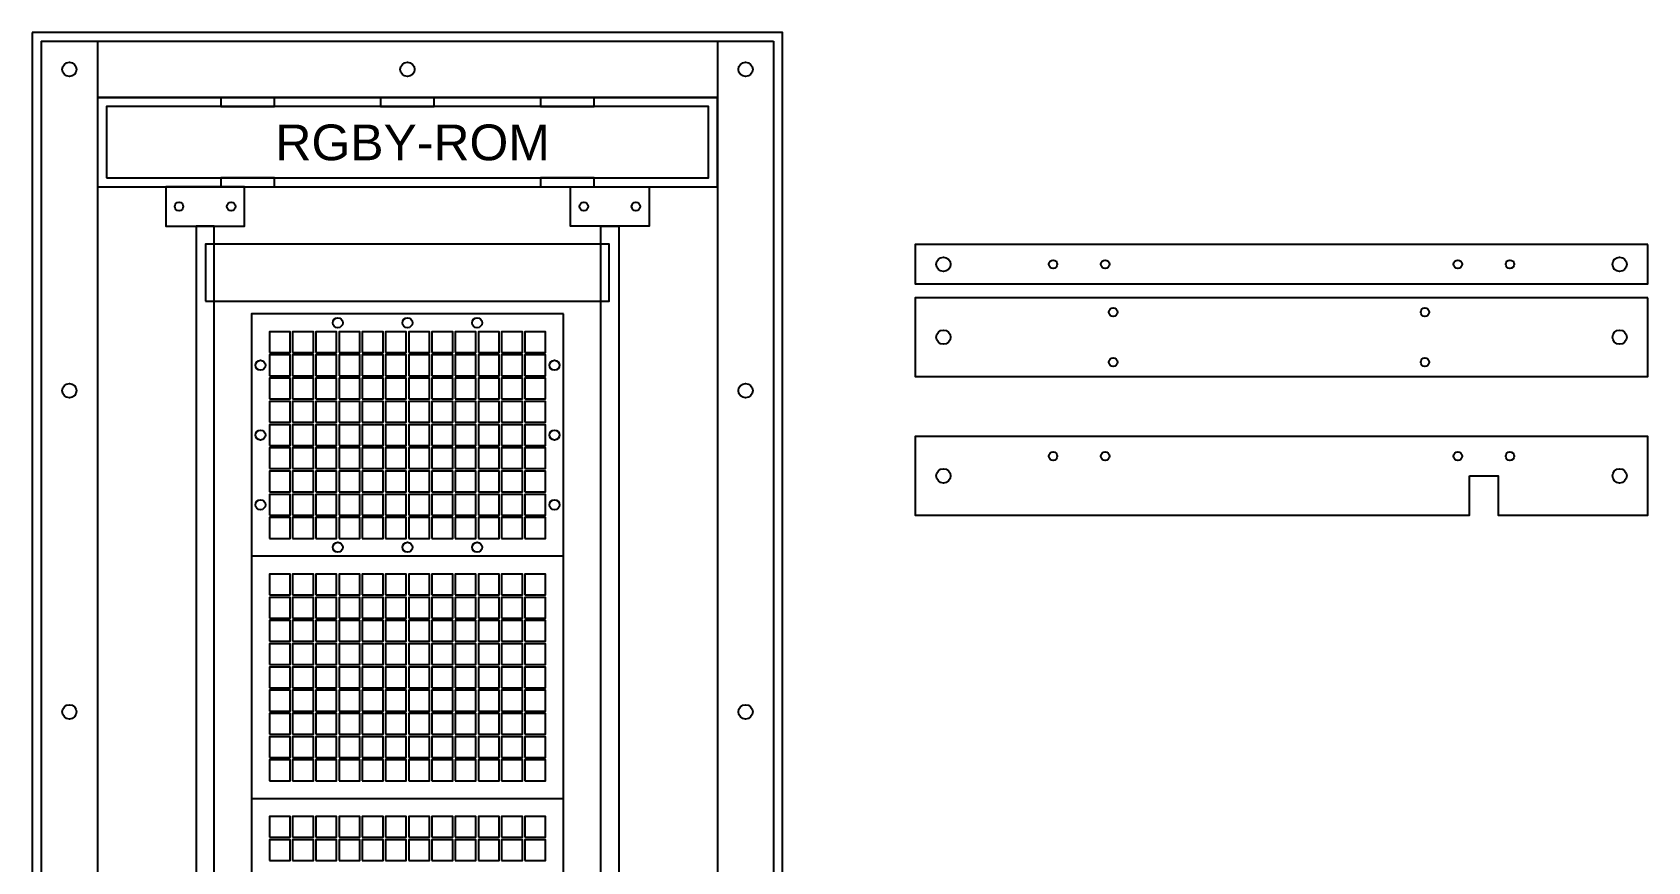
# Model space of a CAD drawing. Header units: inches. Extents: x 547 to 723, y 527 to 790.
# Drawn here: x 632.88 to 655.49, y 633.86 to 645.46 of the extents above; entities that cross this region are included whole.
import ezdxf

# ---------------------------------------------------------------- set-up
doc = ezdxf.new("R2010")
doc.units = ezdxf.units.IN
doc.header["$MEASUREMENT"] = 0
doc.styles.get("Standard").update_dxf_attribs({"font": 'arial.ttf'})

# ---------------------------------------------------------------- blocks, each defined once
blk = doc.blocks.new('Frame')
at = {"color": 7, "linetype": 'ByBlock'}
for p, q in [((4506.05, 308.231), (4506.05, 284.981)), ((4506.05, 308.231), (4516.3, 308.231)), ((4506.837, 308.231), (4506.837, 284.981)), ((4515.513, 308.231), (4515.513, 284.981)), ((4516.3, 308.231), (4516.3, 284.981)), ((4506.837, 307.444), (4515.513, 307.444)), ((4506.837, 285.768), (4515.513, 285.768)), ((4506.05, 284.981), (4516.3, 284.981))]:
    blk.add_line(p, q, dxfattribs=at)

msp = doc.modelspace()

# ---------------------------------------------------------------- linework, layer by layer
at = {"color": 1, "linetype": 'ByBlock'}
for points in [[(632.88, 645.456), (632.88, 621.956), (643.38, 621.956), (643.38, 645.456)], [(633.792, 643.294), (642.468, 643.294), (642.468, 644.544), (633.792, 644.544)], [(635.519, 644.419), (636.269, 644.419), (636.269, 644.544), (635.519, 644.544)], [(637.755, 644.419), (638.505, 644.419), (638.505, 644.544), (637.755, 644.544)], [(639.991, 644.419), (640.741, 644.419), (640.741, 644.544), (639.991, 644.544)], [(633.917, 643.419), (642.343, 643.419), (642.343, 644.419), (633.917, 644.419)], [(635.519, 643.294), (636.269, 643.294), (636.269, 643.419), (635.519, 643.419)], [(639.991, 643.294), (640.741, 643.294), (640.741, 643.419), (639.991, 643.419)], [(635.423, 642.744), (635.173, 642.744), (635.173, 627.791), (635.423, 627.791)], [(640.838, 642.744), (641.088, 642.744), (641.088, 627.791), (640.838, 627.791)], [(655.487, 642.487), (645.237, 642.487), (645.237, 641.937), (655.487, 641.937)], [(655.487, 641.743), (645.237, 641.743), (645.237, 640.644), (655.487, 640.644)], [(640.313, 641.519), (635.948, 641.519), (635.948, 627.959), (640.313, 627.959)], [(640.313, 638.129), (635.948, 638.129), (635.948, 634.739), (640.313, 634.739)]]:
    msp.add_lwpolyline(points, close=True, dxfattribs=at)
at = {"color": 3, "linetype": 'ByBlock'}
for points in [[(635.848, 643.294), (634.748, 643.294), (634.748, 642.744), (635.848, 642.744)], [(640.413, 643.294), (641.513, 643.294), (641.513, 642.744), (640.413, 642.744)], [(635.305, 641.694), (640.955, 641.694), (640.955, 642.494), (635.305, 642.494)]]:
    msp.add_lwpolyline(points, close=True, dxfattribs=at)
at = {"color": 4, "linetype": 'ByBlock'}
for points in [[(636.198, 640.979), (636.488, 640.979), (636.488, 641.269), (636.198, 641.269)], [(636.523, 640.979), (636.813, 640.979), (636.813, 641.269), (636.523, 641.269)], [(636.848, 640.979), (637.138, 640.979), (637.138, 641.269), (636.848, 641.269)], [(637.173, 640.979), (637.463, 640.979), (637.463, 641.269), (637.173, 641.269)], [(637.498, 640.979), (637.788, 640.979), (637.788, 641.269), (637.498, 641.269)], [(637.823, 640.979), (638.113, 640.979), (638.113, 641.269), (637.823, 641.269)], [(638.148, 640.979), (638.438, 640.979), (638.438, 641.269), (638.148, 641.269)], [(638.473, 640.979), (638.763, 640.979), (638.763, 641.269), (638.473, 641.269)], [(638.798, 640.979), (639.088, 640.979), (639.088, 641.269), (638.798, 641.269)], [(639.123, 640.979), (639.413, 640.979), (639.413, 641.269), (639.123, 641.269)], [(639.448, 640.979), (639.738, 640.979), (639.738, 641.269), (639.448, 641.269)], [(639.773, 640.979), (640.063, 640.979), (640.063, 641.269), (639.773, 641.269)], [(636.198, 640.654), (636.488, 640.654), (636.488, 640.944), (636.198, 640.944)], [(636.523, 640.654), (636.813, 640.654), (636.813, 640.944), (636.523, 640.944)], [(636.848, 640.654), (637.138, 640.654), (637.138, 640.944), (636.848, 640.944)], [(637.173, 640.654), (637.463, 640.654), (637.463, 640.944), (637.173, 640.944)], [(637.498, 640.654), (637.788, 640.654), (637.788, 640.944), (637.498, 640.944)], [(637.823, 640.654), (638.113, 640.654), (638.113, 640.944), (637.823, 640.944)], [(638.148, 640.654), (638.438, 640.654), (638.438, 640.944), (638.148, 640.944)], [(638.473, 640.654), (638.763, 640.654), (638.763, 640.944), (638.473, 640.944)], [(638.798, 640.654), (639.088, 640.654), (639.088, 640.944), (638.798, 640.944)], [(639.123, 640.654), (639.413, 640.654), (639.413, 640.944), (639.123, 640.944)], [(639.448, 640.654), (639.738, 640.654), (639.738, 640.944), (639.448, 640.944)], [(639.773, 640.654), (640.063, 640.654), (640.063, 640.944), (639.773, 640.944)], [(636.198, 640.329), (636.488, 640.329), (636.488, 640.619), (636.198, 640.619)], [(636.523, 640.329), (636.813, 640.329), (636.813, 640.619), (636.523, 640.619)], [(636.848, 640.329), (637.138, 640.329), (637.138, 640.619), (636.848, 640.619)], [(637.173, 640.329), (637.463, 640.329), (637.463, 640.619), (637.173, 640.619)], [(637.498, 640.329), (637.788, 640.329), (637.788, 640.619), (637.498, 640.619)], [(637.823, 640.329), (638.113, 640.329), (638.113, 640.619), (637.823, 640.619)], [(638.148, 640.329), (638.438, 640.329), (638.438, 640.619), (638.148, 640.619)], [(638.473, 640.329), (638.763, 640.329), (638.763, 640.619), (638.473, 640.619)], [(638.798, 640.329), (639.088, 640.329), (639.088, 640.619), (638.798, 640.619)], [(639.123, 640.329), (639.413, 640.329), (639.413, 640.619), (639.123, 640.619)], [(639.448, 640.329), (639.738, 640.329), (639.738, 640.619), (639.448, 640.619)], [(639.773, 640.329), (640.063, 640.329), (640.063, 640.619), (639.773, 640.619)], [(636.198, 640.004), (636.488, 640.004), (636.488, 640.294), (636.198, 640.294)], [(636.523, 640.004), (636.813, 640.004), (636.813, 640.294), (636.523, 640.294)], [(636.848, 640.004), (637.138, 640.004), (637.138, 640.294), (636.848, 640.294)], [(637.173, 640.004), (637.463, 640.004), (637.463, 640.294), (637.173, 640.294)], [(637.498, 640.004), (637.788, 640.004), (637.788, 640.294), (637.498, 640.294)], [(637.823, 640.004), (638.113, 640.004), (638.113, 640.294), (637.823, 640.294)], [(638.148, 640.004), (638.438, 640.004), (638.438, 640.294), (638.148, 640.294)], [(638.473, 640.004), (638.763, 640.004), (638.763, 640.294), (638.473, 640.294)], [(638.798, 640.004), (639.088, 640.004), (639.088, 640.294), (638.798, 640.294)], [(639.123, 640.004), (639.413, 640.004), (639.413, 640.294), (639.123, 640.294)], [(639.448, 640.004), (639.738, 640.004), (639.738, 640.294), (639.448, 640.294)], [(639.773, 640.004), (640.063, 640.004), (640.063, 640.294), (639.773, 640.294)], [(636.198, 639.679), (636.488, 639.679), (636.488, 639.969), (636.198, 639.969)], [(636.523, 639.679), (636.813, 639.679), (636.813, 639.969), (636.523, 639.969)], [(636.848, 639.679), (637.138, 639.679), (637.138, 639.969), (636.848, 639.969)], [(637.173, 639.679), (637.463, 639.679), (637.463, 639.969), (637.173, 639.969)], [(637.498, 639.679), (637.788, 639.679), (637.788, 639.969), (637.498, 639.969)], [(637.823, 639.679), (638.113, 639.679), (638.113, 639.969), (637.823, 639.969)], [(638.148, 639.679), (638.438, 639.679), (638.438, 639.969), (638.148, 639.969)], [(638.473, 639.679), (638.763, 639.679), (638.763, 639.969), (638.473, 639.969)], [(638.798, 639.679), (639.088, 639.679), (639.088, 639.969), (638.798, 639.969)], [(639.123, 639.679), (639.413, 639.679), (639.413, 639.969), (639.123, 639.969)], [(639.448, 639.679), (639.738, 639.679), (639.738, 639.969), (639.448, 639.969)], [(639.773, 639.679), (640.063, 639.679), (640.063, 639.969), (639.773, 639.969)], [(636.198, 639.354), (636.488, 639.354), (636.488, 639.644), (636.198, 639.644)], [(636.523, 639.354), (636.813, 639.354), (636.813, 639.644), (636.523, 639.644)], [(636.848, 639.354), (637.138, 639.354), (637.138, 639.644), (636.848, 639.644)], [(637.173, 639.354), (637.463, 639.354), (637.463, 639.644), (637.173, 639.644)], [(637.498, 639.354), (637.788, 639.354), (637.788, 639.644), (637.498, 639.644)], [(637.823, 639.354), (638.113, 639.354), (638.113, 639.644), (637.823, 639.644)], [(638.148, 639.354), (638.438, 639.354), (638.438, 639.644), (638.148, 639.644)], [(638.473, 639.354), (638.763, 639.354), (638.763, 639.644), (638.473, 639.644)], [(638.798, 639.354), (639.088, 639.354), (639.088, 639.644), (638.798, 639.644)], [(639.123, 639.354), (639.413, 639.354), (639.413, 639.644), (639.123, 639.644)], [(639.448, 639.354), (639.738, 639.354), (639.738, 639.644), (639.448, 639.644)], [(639.773, 639.354), (640.063, 639.354), (640.063, 639.644), (639.773, 639.644)], [(636.198, 639.029), (636.488, 639.029), (636.488, 639.319), (636.198, 639.319)], [(636.523, 639.029), (636.813, 639.029), (636.813, 639.319), (636.523, 639.319)], [(636.848, 639.029), (637.138, 639.029), (637.138, 639.319), (636.848, 639.319)], [(637.173, 639.029), (637.463, 639.029), (637.463, 639.319), (637.173, 639.319)], [(637.498, 639.029), (637.788, 639.029), (637.788, 639.319), (637.498, 639.319)], [(637.823, 639.029), (638.113, 639.029), (638.113, 639.319), (637.823, 639.319)], [(638.148, 639.029), (638.438, 639.029), (638.438, 639.319), (638.148, 639.319)], [(638.473, 639.029), (638.763, 639.029), (638.763, 639.319), (638.473, 639.319)], [(638.798, 639.029), (639.088, 639.029), (639.088, 639.319), (638.798, 639.319)], [(639.123, 639.029), (639.413, 639.029), (639.413, 639.319), (639.123, 639.319)], [(639.448, 639.029), (639.738, 639.029), (639.738, 639.319), (639.448, 639.319)], [(639.773, 639.029), (640.063, 639.029), (640.063, 639.319), (639.773, 639.319)], [(636.198, 638.704), (636.488, 638.704), (636.488, 638.994), (636.198, 638.994)], [(636.523, 638.704), (636.813, 638.704), (636.813, 638.994), (636.523, 638.994)], [(636.848, 638.704), (637.138, 638.704), (637.138, 638.994), (636.848, 638.994)], [(637.173, 638.704), (637.463, 638.704), (637.463, 638.994), (637.173, 638.994)], [(637.498, 638.704), (637.788, 638.704), (637.788, 638.994), (637.498, 638.994)], [(637.823, 638.704), (638.113, 638.704), (638.113, 638.994), (637.823, 638.994)], [(638.148, 638.704), (638.438, 638.704), (638.438, 638.994), (638.148, 638.994)], [(638.473, 638.704), (638.763, 638.704), (638.763, 638.994), (638.473, 638.994)], [(638.798, 638.704), (639.088, 638.704), (639.088, 638.994), (638.798, 638.994)], [(639.123, 638.704), (639.413, 638.704), (639.413, 638.994), (639.123, 638.994)], [(639.448, 638.704), (639.738, 638.704), (639.738, 638.994), (639.448, 638.994)], [(639.773, 638.704), (640.063, 638.704), (640.063, 638.994), (639.773, 638.994)], [(636.198, 638.379), (636.488, 638.379), (636.488, 638.669), (636.198, 638.669)], [(636.523, 638.379), (636.813, 638.379), (636.813, 638.669), (636.523, 638.669)], [(636.848, 638.379), (637.138, 638.379), (637.138, 638.669), (636.848, 638.669)], [(637.173, 638.379), (637.463, 638.379), (637.463, 638.669), (637.173, 638.669)], [(637.498, 638.379), (637.788, 638.379), (637.788, 638.669), (637.498, 638.669)], [(637.823, 638.379), (638.113, 638.379), (638.113, 638.669), (637.823, 638.669)], [(638.148, 638.379), (638.438, 638.379), (638.438, 638.669), (638.148, 638.669)], [(638.473, 638.379), (638.763, 638.379), (638.763, 638.669), (638.473, 638.669)], [(638.798, 638.379), (639.088, 638.379), (639.088, 638.669), (638.798, 638.669)], [(639.123, 638.379), (639.413, 638.379), (639.413, 638.669), (639.123, 638.669)], [(639.448, 638.379), (639.738, 638.379), (639.738, 638.669), (639.448, 638.669)], [(639.773, 638.379), (640.063, 638.379), (640.063, 638.669), (639.773, 638.669)], [(636.198, 637.589), (636.488, 637.589), (636.488, 637.879), (636.198, 637.879)], [(636.523, 637.589), (636.813, 637.589), (636.813, 637.879), (636.523, 637.879)], [(636.848, 637.589), (637.138, 637.589), (637.138, 637.879), (636.848, 637.879)], [(637.173, 637.589), (637.463, 637.589), (637.463, 637.879), (637.173, 637.879)], [(637.498, 637.589), (637.788, 637.589), (637.788, 637.879), (637.498, 637.879)], [(637.823, 637.589), (638.113, 637.589), (638.113, 637.879), (637.823, 637.879)], [(638.148, 637.589), (638.438, 637.589), (638.438, 637.879), (638.148, 637.879)], [(638.473, 637.589), (638.763, 637.589), (638.763, 637.879), (638.473, 637.879)], [(638.798, 637.589), (639.088, 637.589), (639.088, 637.879), (638.798, 637.879)], [(639.123, 637.589), (639.413, 637.589), (639.413, 637.879), (639.123, 637.879)], [(639.448, 637.589), (639.738, 637.589), (639.738, 637.879), (639.448, 637.879)], [(639.773, 637.589), (640.063, 637.589), (640.063, 637.879), (639.773, 637.879)], [(636.198, 637.264), (636.488, 637.264), (636.488, 637.554), (636.198, 637.554)], [(636.523, 637.264), (636.813, 637.264), (636.813, 637.554), (636.523, 637.554)], [(636.848, 637.264), (637.138, 637.264), (637.138, 637.554), (636.848, 637.554)], [(637.173, 637.264), (637.463, 637.264), (637.463, 637.554), (637.173, 637.554)], [(637.498, 637.264), (637.788, 637.264), (637.788, 637.554), (637.498, 637.554)], [(637.823, 637.264), (638.113, 637.264), (638.113, 637.554), (637.823, 637.554)], [(638.148, 637.264), (638.438, 637.264), (638.438, 637.554), (638.148, 637.554)], [(638.473, 637.264), (638.763, 637.264), (638.763, 637.554), (638.473, 637.554)], [(638.798, 637.264), (639.088, 637.264), (639.088, 637.554), (638.798, 637.554)], [(639.123, 637.264), (639.413, 637.264), (639.413, 637.554), (639.123, 637.554)], [(639.448, 637.264), (639.738, 637.264), (639.738, 637.554), (639.448, 637.554)], [(639.773, 637.264), (640.063, 637.264), (640.063, 637.554), (639.773, 637.554)], [(636.198, 636.939), (636.488, 636.939), (636.488, 637.229), (636.198, 637.229)], [(636.523, 636.939), (636.813, 636.939), (636.813, 637.229), (636.523, 637.229)], [(636.848, 636.939), (637.138, 636.939), (637.138, 637.229), (636.848, 637.229)], [(637.173, 636.939), (637.463, 636.939), (637.463, 637.229), (637.173, 637.229)], [(637.498, 636.939), (637.788, 636.939), (637.788, 637.229), (637.498, 637.229)], [(637.823, 636.939), (638.113, 636.939), (638.113, 637.229), (637.823, 637.229)], [(638.148, 636.939), (638.438, 636.939), (638.438, 637.229), (638.148, 637.229)], [(638.473, 636.939), (638.763, 636.939), (638.763, 637.229), (638.473, 637.229)], [(638.798, 636.939), (639.088, 636.939), (639.088, 637.229), (638.798, 637.229)], [(639.123, 636.939), (639.413, 636.939), (639.413, 637.229), (639.123, 637.229)], [(639.448, 636.939), (639.738, 636.939), (639.738, 637.229), (639.448, 637.229)], [(639.773, 636.939), (640.063, 636.939), (640.063, 637.229), (639.773, 637.229)], [(636.198, 636.614), (636.488, 636.614), (636.488, 636.904), (636.198, 636.904)], [(636.523, 636.614), (636.813, 636.614), (636.813, 636.904), (636.523, 636.904)], [(636.848, 636.614), (637.138, 636.614), (637.138, 636.904), (636.848, 636.904)], [(637.173, 636.614), (637.463, 636.614), (637.463, 636.904), (637.173, 636.904)], [(637.498, 636.614), (637.788, 636.614), (637.788, 636.904), (637.498, 636.904)], [(637.823, 636.614), (638.113, 636.614), (638.113, 636.904), (637.823, 636.904)], [(638.148, 636.614), (638.438, 636.614), (638.438, 636.904), (638.148, 636.904)], [(638.473, 636.614), (638.763, 636.614), (638.763, 636.904), (638.473, 636.904)], [(638.798, 636.614), (639.088, 636.614), (639.088, 636.904), (638.798, 636.904)], [(639.123, 636.614), (639.413, 636.614), (639.413, 636.904), (639.123, 636.904)], [(639.448, 636.614), (639.738, 636.614), (639.738, 636.904), (639.448, 636.904)], [(639.773, 636.614), (640.063, 636.614), (640.063, 636.904), (639.773, 636.904)], [(636.198, 636.289), (636.488, 636.289), (636.488, 636.579), (636.198, 636.579)], [(636.523, 636.289), (636.813, 636.289), (636.813, 636.579), (636.523, 636.579)], [(636.848, 636.289), (637.138, 636.289), (637.138, 636.579), (636.848, 636.579)], [(637.173, 636.289), (637.463, 636.289), (637.463, 636.579), (637.173, 636.579)], [(637.498, 636.289), (637.788, 636.289), (637.788, 636.579), (637.498, 636.579)], [(637.823, 636.289), (638.113, 636.289), (638.113, 636.579), (637.823, 636.579)], [(638.148, 636.289), (638.438, 636.289), (638.438, 636.579), (638.148, 636.579)], [(638.473, 636.289), (638.763, 636.289), (638.763, 636.579), (638.473, 636.579)], [(638.798, 636.289), (639.088, 636.289), (639.088, 636.579), (638.798, 636.579)], [(639.123, 636.289), (639.413, 636.289), (639.413, 636.579), (639.123, 636.579)], [(639.448, 636.289), (639.738, 636.289), (639.738, 636.579), (639.448, 636.579)], [(639.773, 636.289), (640.063, 636.289), (640.063, 636.579), (639.773, 636.579)], [(636.198, 635.964), (636.488, 635.964), (636.488, 636.254), (636.198, 636.254)], [(636.523, 635.964), (636.813, 635.964), (636.813, 636.254), (636.523, 636.254)], [(636.848, 635.964), (637.138, 635.964), (637.138, 636.254), (636.848, 636.254)], [(637.173, 635.964), (637.463, 635.964), (637.463, 636.254), (637.173, 636.254)], [(637.498, 635.964), (637.788, 635.964), (637.788, 636.254), (637.498, 636.254)], [(637.823, 635.964), (638.113, 635.964), (638.113, 636.254), (637.823, 636.254)], [(638.148, 635.964), (638.438, 635.964), (638.438, 636.254), (638.148, 636.254)], [(638.473, 635.964), (638.763, 635.964), (638.763, 636.254), (638.473, 636.254)], [(638.798, 635.964), (639.088, 635.964), (639.088, 636.254), (638.798, 636.254)], [(639.123, 635.964), (639.413, 635.964), (639.413, 636.254), (639.123, 636.254)], [(639.448, 635.964), (639.738, 635.964), (639.738, 636.254), (639.448, 636.254)], [(639.773, 635.964), (640.063, 635.964), (640.063, 636.254), (639.773, 636.254)], [(636.198, 635.639), (636.488, 635.639), (636.488, 635.929), (636.198, 635.929)], [(636.523, 635.639), (636.813, 635.639), (636.813, 635.929), (636.523, 635.929)], [(636.848, 635.639), (637.138, 635.639), (637.138, 635.929), (636.848, 635.929)], [(637.173, 635.639), (637.463, 635.639), (637.463, 635.929), (637.173, 635.929)], [(637.498, 635.639), (637.788, 635.639), (637.788, 635.929), (637.498, 635.929)], [(637.823, 635.639), (638.113, 635.639), (638.113, 635.929), (637.823, 635.929)], [(638.148, 635.639), (638.438, 635.639), (638.438, 635.929), (638.148, 635.929)], [(638.473, 635.639), (638.763, 635.639), (638.763, 635.929), (638.473, 635.929)], [(638.798, 635.639), (639.088, 635.639), (639.088, 635.929), (638.798, 635.929)], [(639.123, 635.639), (639.413, 635.639), (639.413, 635.929), (639.123, 635.929)], [(639.448, 635.639), (639.738, 635.639), (639.738, 635.929), (639.448, 635.929)], [(639.773, 635.639), (640.063, 635.639), (640.063, 635.929), (639.773, 635.929)], [(636.198, 635.314), (636.488, 635.314), (636.488, 635.604), (636.198, 635.604)], [(636.523, 635.314), (636.813, 635.314), (636.813, 635.604), (636.523, 635.604)], [(636.848, 635.314), (637.138, 635.314), (637.138, 635.604), (636.848, 635.604)], [(637.173, 635.314), (637.463, 635.314), (637.463, 635.604), (637.173, 635.604)], [(637.498, 635.314), (637.788, 635.314), (637.788, 635.604), (637.498, 635.604)], [(637.823, 635.314), (638.113, 635.314), (638.113, 635.604), (637.823, 635.604)], [(638.148, 635.314), (638.438, 635.314), (638.438, 635.604), (638.148, 635.604)], [(638.473, 635.314), (638.763, 635.314), (638.763, 635.604), (638.473, 635.604)], [(638.798, 635.314), (639.088, 635.314), (639.088, 635.604), (638.798, 635.604)], [(639.123, 635.314), (639.413, 635.314), (639.413, 635.604), (639.123, 635.604)], [(639.448, 635.314), (639.738, 635.314), (639.738, 635.604), (639.448, 635.604)], [(639.773, 635.314), (640.063, 635.314), (640.063, 635.604), (639.773, 635.604)], [(636.198, 634.989), (636.488, 634.989), (636.488, 635.279), (636.198, 635.279)], [(636.523, 634.989), (636.813, 634.989), (636.813, 635.279), (636.523, 635.279)], [(636.848, 634.989), (637.138, 634.989), (637.138, 635.279), (636.848, 635.279)], [(637.173, 634.989), (637.463, 634.989), (637.463, 635.279), (637.173, 635.279)], [(637.498, 634.989), (637.788, 634.989), (637.788, 635.279), (637.498, 635.279)], [(637.823, 634.989), (638.113, 634.989), (638.113, 635.279), (637.823, 635.279)], [(638.148, 634.989), (638.438, 634.989), (638.438, 635.279), (638.148, 635.279)], [(638.473, 634.989), (638.763, 634.989), (638.763, 635.279), (638.473, 635.279)], [(638.798, 634.989), (639.088, 634.989), (639.088, 635.279), (638.798, 635.279)], [(639.123, 634.989), (639.413, 634.989), (639.413, 635.279), (639.123, 635.279)], [(639.448, 634.989), (639.738, 634.989), (639.738, 635.279), (639.448, 635.279)], [(639.773, 634.989), (640.063, 634.989), (640.063, 635.279), (639.773, 635.279)], [(636.198, 634.199), (636.488, 634.199), (636.488, 634.489), (636.198, 634.489)], [(636.523, 634.199), (636.813, 634.199), (636.813, 634.489), (636.523, 634.489)], [(636.848, 634.199), (637.138, 634.199), (637.138, 634.489), (636.848, 634.489)], [(637.173, 634.199), (637.463, 634.199), (637.463, 634.489), (637.173, 634.489)], [(637.498, 634.199), (637.788, 634.199), (637.788, 634.489), (637.498, 634.489)], [(637.823, 634.199), (638.113, 634.199), (638.113, 634.489), (637.823, 634.489)], [(638.148, 634.199), (638.438, 634.199), (638.438, 634.489), (638.148, 634.489)], [(638.473, 634.199), (638.763, 634.199), (638.763, 634.489), (638.473, 634.489)], [(638.798, 634.199), (639.088, 634.199), (639.088, 634.489), (638.798, 634.489)], [(639.123, 634.199), (639.413, 634.199), (639.413, 634.489), (639.123, 634.489)], [(639.448, 634.199), (639.738, 634.199), (639.738, 634.489), (639.448, 634.489)], [(639.773, 634.199), (640.063, 634.199), (640.063, 634.489), (639.773, 634.489)], [(636.198, 633.874), (636.488, 633.874), (636.488, 634.164), (636.198, 634.164)], [(636.523, 633.874), (636.813, 633.874), (636.813, 634.164), (636.523, 634.164)], [(636.848, 633.874), (637.138, 633.874), (637.138, 634.164), (636.848, 634.164)], [(637.173, 633.874), (637.463, 633.874), (637.463, 634.164), (637.173, 634.164)], [(637.498, 633.874), (637.788, 633.874), (637.788, 634.164), (637.498, 634.164)], [(637.823, 633.874), (638.113, 633.874), (638.113, 634.164), (637.823, 634.164)], [(638.148, 633.874), (638.438, 633.874), (638.438, 634.164), (638.148, 634.164)], [(638.473, 633.874), (638.763, 633.874), (638.763, 634.164), (638.473, 634.164)], [(638.798, 633.874), (639.088, 633.874), (639.088, 634.164), (638.798, 634.164)], [(639.123, 633.874), (639.413, 633.874), (639.413, 634.164), (639.123, 634.164)], [(639.448, 633.874), (639.738, 633.874), (639.738, 634.164), (639.448, 634.164)], [(639.773, 633.874), (640.063, 633.874), (640.063, 634.164), (639.773, 634.164)]]:
    msp.add_lwpolyline(points, close=True, dxfattribs=at)
at = {"color": 1, "linetype": 'ByBlock'}
msp.add_lwpolyline([(652.995, 639.252), (653.395, 639.252), (653.395, 638.704), (655.487, 638.704), (655.487, 639.802), (645.237, 639.802), (645.237, 638.704), (652.995, 638.704), (652.995, 639.252)], dxfattribs=at)
for centre, radius in [((633.399, 644.938), 0.1), ((638.13, 644.938), 0.1), ((642.862, 644.938), 0.1), ((634.933, 643.019), 0.06), ((635.663, 643.019), 0.06), ((640.598, 643.019), 0.06), ((641.328, 643.019), 0.06), ((645.631, 642.212), 0.1), ((647.165, 642.212), 0.06), ((647.895, 642.212), 0.06), ((652.83, 642.212), 0.06), ((653.56, 642.212), 0.06), ((655.094, 642.212), 0.1), ((648.005, 641.543), 0.06), ((652.37, 641.543), 0.06), ((637.155, 641.394), 0.07), ((637.155, 641.394), 0.07), ((638.13, 641.394), 0.07), ((639.105, 641.394), 0.07), ((645.631, 641.193), 0.1), ((655.094, 641.193), 0.1), ((636.073, 640.799), 0.07), ((640.188, 640.799), 0.07), ((648.005, 640.843), 0.06), ((652.37, 640.843), 0.06), ((633.399, 640.445), 0.1), ((642.862, 640.445), 0.1), ((636.073, 639.824), 0.07), ((640.188, 639.824), 0.07), ((647.165, 639.527), 0.06), ((647.895, 639.527), 0.06), ((652.83, 639.527), 0.06), ((653.56, 639.527), 0.06), ((645.631, 639.253), 0.1), ((655.094, 639.253), 0.1), ((636.073, 638.849), 0.07), ((636.073, 638.849), 0.07), ((640.188, 638.849), 0.07), ((640.188, 638.849), 0.07), ((637.155, 638.254), 0.07), ((637.155, 638.254), 0.07), ((638.13, 638.254), 0.07), ((639.105, 638.254), 0.07), ((633.399, 635.952), 0.1), ((642.862, 635.952), 0.1)]:
    msp.add_circle(centre, radius, dxfattribs=at)

# ---------------------------------------------------------------- block references
msp.add_blockref('Frame', (-3873.045, 337.101), dxfattribs=at)

# ---------------------------------------------------------------- texts
at = {"color": 2, "linetype": 'ByBlock', "insert": (636.282, 644.167), "char_height": 0.5, "attachment_point": 1}
msp.add_mtext_dynamic_manual_height_columns('{\\fArial|b0|i0|c0|p34;RGBY-ROM}', width=3.87926, gutter_width=7.5, heights=[0.47], dxfattribs=at)

doc.saveas('drawing.dxf')
